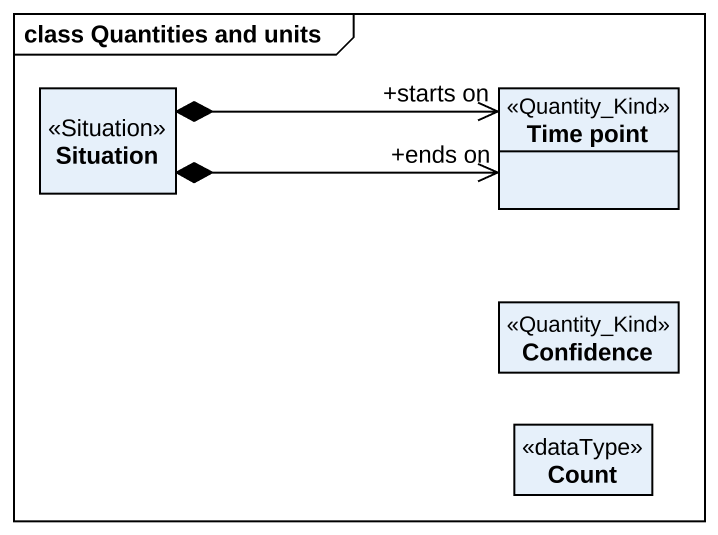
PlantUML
@startuml
mainframe class Quantities and units
hide circle
hide empty members
class Situation <<Situation>>
class "Time point" as Time_point <<Quantity_Kind>>
class Confidence <<Quantity_Kind>>
class Count <<dataType>>
Situation *-right-> "+starts on" Time_point
Situation *-right-> "+ends on" Time_point
@enduml
